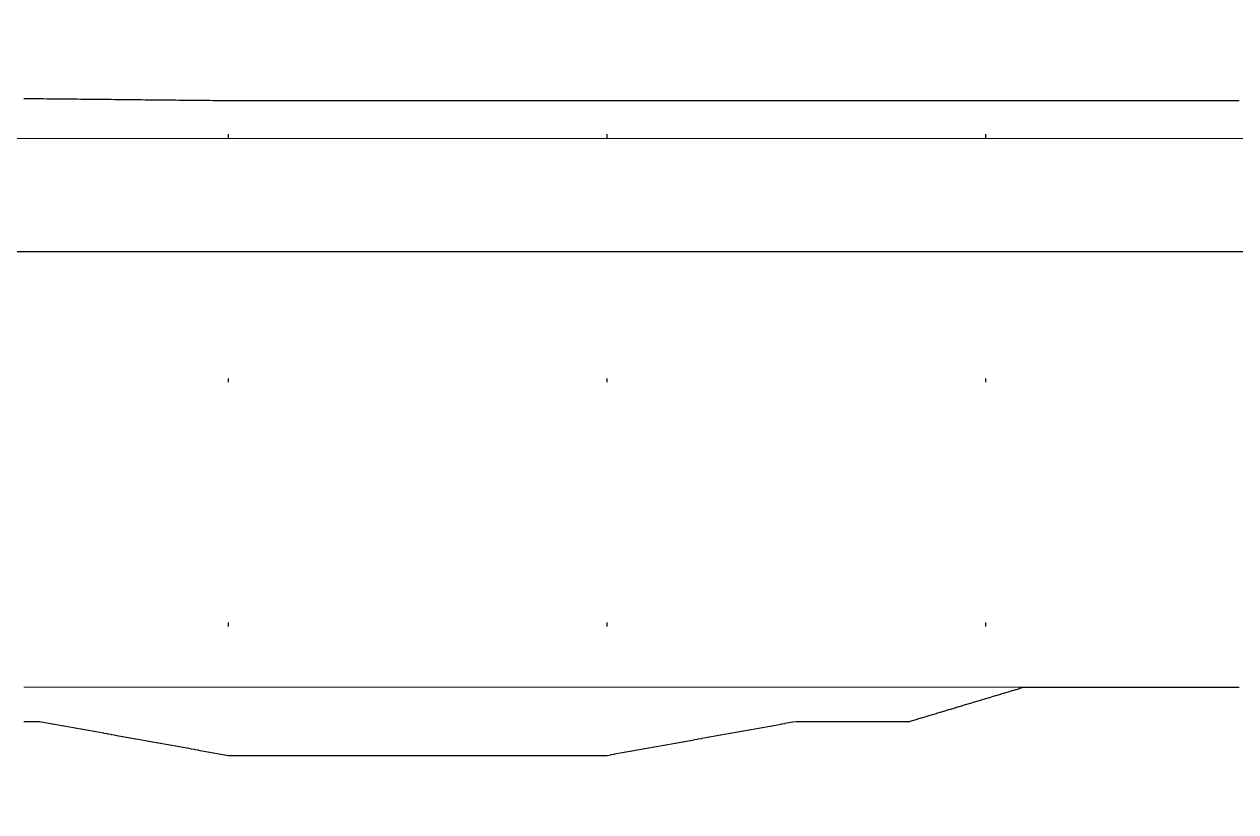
# Model space of a CAD drawing. Header units: millimetres. Extents: x -226 to 1784, y 10 to 1137.
# Drawn here: x 144.61 to 176.61, y 67.71 to 88.51 of the extents above; entities that cross this region are included whole.
import ezdxf

# ---------------------------------------------------------------- set-up
doc = ezdxf.new("R2010")
doc.units = ezdxf.units.MM
doc.linetypes.add('DOT', pattern=[6.35, 0, -6.35])
for name, color, linetype in [('График_Rгр.', 79, 'Continuous'), ('График_Глуб', 36, 'Continuous'), ('Макет', 7, 'Continuous')]:
    doc.layers.add(name, color=color, linetype=linetype)
doc.layers.add('График_Rгр_20Ом.', color=1, linetype='Continuous', lineweight=0)
doc.layers.add('График_Нормативной_Глубины', color=3, linetype='Continuous', lineweight=0)

msp = doc.modelspace()

# ---------------------------------------------------------------- linework, layer by layer
at = {"layer": 'График_Rгр.'}
msp.add_lwpolyline([(144.603, 86.554), (144.61, 86.554), (144.703, 86.553), (144.71, 86.553), (144.803, 86.552), (144.81, 86.552), (144.903, 86.551), (144.91, 86.551), (145, 86.55), (145.003, 86.55), (145.01, 86.55), (145.103, 86.549), (145.11, 86.549), (145.203, 86.548), (145.21, 86.548), (145.303, 86.547), (145.31, 86.547), (145.403, 86.546), (145.41, 86.546), (145.503, 86.545), (145.51, 86.545), (145.603, 86.544), (145.61, 86.544), (145.703, 86.543), (145.71, 86.543), (145.803, 86.542), (145.81, 86.542), (145.903, 86.541), (145.91, 86.541), (146, 86.54), (146.003, 86.54), (146.01, 86.54), (146.103, 86.539), (146.11, 86.539), (146.203, 86.538), (146.21, 86.538), (146.303, 86.537), (146.31, 86.537), (146.403, 86.536), (146.41, 86.536), (146.503, 86.535), (146.51, 86.535), (146.603, 86.534), (146.61, 86.534), (146.703, 86.533), (146.71, 86.533), (146.803, 86.532), (146.81, 86.532), (146.903, 86.531), (146.91, 86.531), (147, 86.53), (147.003, 86.53), (147.01, 86.53), (147.103, 86.529), (147.11, 86.529), (147.203, 86.528), (147.21, 86.528), (147.303, 86.527), (147.31, 86.527), (147.403, 86.526), (147.41, 86.526), (147.503, 86.525), (147.51, 86.525), (147.603, 86.524), (147.61, 86.524), (147.703, 86.523), (147.71, 86.523), (147.803, 86.522), (147.81, 86.522), (147.903, 86.521), (147.91, 86.521), (148, 86.52), (148.003, 86.52), (148.01, 86.52), (148.103, 86.519), (148.11, 86.519), (148.203, 86.518), (148.21, 86.518), (148.303, 86.517), (148.31, 86.517), (148.403, 86.516), (148.41, 86.516), (148.503, 86.515), (148.51, 86.515), (148.603, 86.514), (148.61, 86.514), (148.703, 86.513), (148.71, 86.513), (148.803, 86.512), (148.81, 86.512), (148.903, 86.511), (148.91, 86.511), (149, 86.51), (149.003, 86.51), (149.01, 86.51), (149.103, 86.509), (149.11, 86.509), (149.203, 86.508), (149.21, 86.508), (149.303, 86.507), (149.31, 86.507), (149.403, 86.506), (149.41, 86.506), (149.503, 86.505), (149.51, 86.505), (149.603, 86.504), (149.61, 86.504), (149.703, 86.503), (149.71, 86.503), (149.803, 86.502), (149.81, 86.502), (149.903, 86.501), (149.91, 86.501), (150, 86.5), (150.003, 86.5), (150.01, 86.5), (150.103, 86.5), (150.11, 86.5), (150.203, 86.5), (150.21, 86.5), (150.303, 86.5), (150.31, 86.5), (150.403, 86.5), (150.41, 86.5), (150.503, 86.5), (150.51, 86.5), (150.603, 86.5), (150.61, 86.5), (150.703, 86.5), (150.71, 86.5), (150.803, 86.5), (150.81, 86.5), (150.903, 86.5), (150.91, 86.5), (151, 86.5), (151.003, 86.5), (151.01, 86.5), (151.103, 86.5), (151.11, 86.5), (151.203, 86.5), (151.21, 86.5), (151.303, 86.5), (151.31, 86.5), (151.403, 86.5), (151.41, 86.5), (151.503, 86.5), (151.51, 86.5), (151.603, 86.5), (151.61, 86.5), (151.703, 86.5), (151.71, 86.5), (151.803, 86.5), (151.81, 86.5), (151.903, 86.5), (151.91, 86.5), (152, 86.5), (152.003, 86.5), (152.01, 86.5), (152.103, 86.5), (152.11, 86.5), (152.203, 86.5), (152.21, 86.5), (152.303, 86.5), (152.31, 86.5), (152.403, 86.5), (152.41, 86.5), (152.503, 86.5), (152.51, 86.5), (152.603, 86.5), (152.61, 86.5), (152.703, 86.5), (152.71, 86.5), (152.803, 86.5), (152.81, 86.5), (152.903, 86.5), (152.91, 86.5), (153, 86.5), (153.003, 86.5), (153.01, 86.5), (153.103, 86.5), (153.11, 86.5), (153.203, 86.5), (153.21, 86.5), (153.303, 86.5), (153.31, 86.5), (153.403, 86.5), (153.41, 86.5), (153.503, 86.5), (153.51, 86.5), (153.603, 86.5), (153.61, 86.5), (153.703, 86.5), (153.71, 86.5), (153.803, 86.5), (153.81, 86.5), (153.903, 86.5), (153.91, 86.5), (154, 86.5), (154.003, 86.5), (154.01, 86.5), (154.103, 86.5), (154.11, 86.5), (154.203, 86.5), (154.21, 86.5), (154.303, 86.5), (154.31, 86.5), (154.403, 86.5), (154.41, 86.5), (154.503, 86.5), (154.51, 86.5), (154.603, 86.5), (154.61, 86.5), (154.703, 86.5), (154.71, 86.5), (154.803, 86.5), (154.81, 86.5), (154.903, 86.5), (154.91, 86.5), (155, 86.5), (155.003, 86.5), (155.01, 86.5), (155.103, 86.5), (155.11, 86.5), (155.203, 86.5), (155.21, 86.5), (155.303, 86.5), (155.31, 86.5), (155.403, 86.5), (155.41, 86.5), (155.503, 86.5), (155.51, 86.5), (155.603, 86.5), (155.61, 86.5), (155.703, 86.5), (155.71, 86.5), (155.803, 86.5), (155.81, 86.5), (155.903, 86.5), (155.91, 86.5), (156, 86.5), (156.003, 86.5), (156.01, 86.5), (156.103, 86.5), (156.11, 86.5), (156.203, 86.5), (156.21, 86.5), (156.303, 86.5), (156.31, 86.5), (156.403, 86.5), (156.41, 86.5), (156.503, 86.5), (156.51, 86.5), (156.603, 86.5), (156.61, 86.5), (156.703, 86.5), (156.71, 86.5), (156.803, 86.5), (156.81, 86.5), (156.903, 86.5), (156.91, 86.5), (157, 86.5), (157.003, 86.5), (157.01, 86.5), (157.103, 86.5), (157.11, 86.5), (157.203, 86.5), (157.21, 86.5), (157.303, 86.5), (157.31, 86.5), (157.403, 86.5), (157.41, 86.5), (157.503, 86.5), (157.51, 86.5), (157.603, 86.5), (157.61, 86.5), (157.703, 86.5), (157.71, 86.5), (157.803, 86.5), (157.81, 86.5), (157.903, 86.5), (157.91, 86.5), (158, 86.5), (158.003, 86.5), (158.01, 86.5), (158.103, 86.5), (158.11, 86.5), (158.203, 86.5), (158.21, 86.5), (158.303, 86.5), (158.31, 86.5), (158.403, 86.5), (158.41, 86.5), (158.503, 86.5), (158.51, 86.5), (158.603, 86.5), (158.61, 86.5), (158.703, 86.5), (158.71, 86.5), (158.803, 86.5), (158.81, 86.5), (158.903, 86.5), (158.91, 86.5), (159, 86.5), (159.003, 86.5), (159.01, 86.5), (159.103, 86.5), (159.11, 86.5), (159.203, 86.5), (159.21, 86.5), (159.303, 86.5), (159.31, 86.5), (159.403, 86.5), (159.41, 86.5), (159.503, 86.5), (159.51, 86.5), (159.603, 86.5), (159.61, 86.5), (159.703, 86.5), (159.71, 86.5), (159.803, 86.5), (159.81, 86.5), (159.903, 86.5), (159.91, 86.5), (160, 86.5), (160.003, 86.5), (160.01, 86.5), (160.103, 86.5), (160.11, 86.5), (160.203, 86.5), (160.21, 86.5), (160.303, 86.5), (160.31, 86.5), (160.403, 86.5), (160.41, 86.5), (160.503, 86.5), (160.51, 86.5), (160.603, 86.5), (160.61, 86.5), (160.703, 86.5), (160.71, 86.5), (160.803, 86.5), (160.81, 86.5), (160.903, 86.5), (160.91, 86.5), (161, 86.5), (161.003, 86.5), (161.01, 86.5), (161.103, 86.5), (161.11, 86.5), (161.203, 86.5), (161.21, 86.5), (161.303, 86.5), (161.31, 86.5), (161.403, 86.5), (161.41, 86.5), (161.503, 86.5), (161.51, 86.5), (161.603, 86.5), (161.61, 86.5), (161.703, 86.5), (161.71, 86.5), (161.803, 86.5), (161.81, 86.5), (161.903, 86.5), (161.91, 86.5), (162, 86.5), (162.003, 86.5), (162.01, 86.5), (162.103, 86.5), (162.11, 86.5), (162.203, 86.5), (162.21, 86.5), (162.303, 86.5), (162.31, 86.5), (162.403, 86.5), (162.41, 86.5), (162.503, 86.5), (162.51, 86.5), (162.603, 86.5), (162.61, 86.5), (162.703, 86.5), (162.71, 86.5), (162.803, 86.5), (162.81, 86.5), (162.903, 86.5), (162.91, 86.5), (163, 86.5), (163.003, 86.5), (163.01, 86.5), (163.103, 86.5), (163.11, 86.5), (163.203, 86.5), (163.21, 86.5), (163.303, 86.5), (163.31, 86.5), (163.403, 86.5), (163.41, 86.5), (163.503, 86.5), (163.51, 86.5), (163.603, 86.5), (163.61, 86.5), (163.703, 86.5), (163.71, 86.5), (163.803, 86.5), (163.81, 86.5), (163.903, 86.5), (163.91, 86.5), (164, 86.5), (164.003, 86.5), (164.01, 86.5), (164.103, 86.5), (164.11, 86.5), (164.203, 86.5), (164.21, 86.5), (164.303, 86.5), (164.31, 86.5), (164.403, 86.5), (164.41, 86.5), (164.503, 86.5), (164.51, 86.5), (164.603, 86.5), (164.61, 86.5), (164.703, 86.5), (164.71, 86.5), (164.803, 86.5), (164.81, 86.5), (164.903, 86.5), (164.91, 86.5), (165, 86.5), (165.003, 86.5), (165.01, 86.5), (165.103, 86.5), (165.11, 86.5), (165.203, 86.5), (165.21, 86.5), (165.303, 86.5), (165.31, 86.5), (165.403, 86.5), (165.41, 86.5), (165.503, 86.5), (165.51, 86.5), (165.603, 86.5), (165.61, 86.5), (165.703, 86.5), (165.71, 86.5), (165.803, 86.5), (165.81, 86.5), (165.903, 86.5), (165.91, 86.5), (166, 86.5), (166.003, 86.5), (166.01, 86.5), (166.103, 86.5), (166.11, 86.5), (166.203, 86.5), (166.21, 86.5), (166.303, 86.5), (166.31, 86.5), (166.403, 86.5), (166.41, 86.5), (166.503, 86.5), (166.51, 86.5), (166.603, 86.5), (166.61, 86.5), (166.703, 86.5), (166.71, 86.5), (166.803, 86.5), (166.81, 86.5), (166.903, 86.5), (166.91, 86.5), (167, 86.5), (167.003, 86.5), (167.01, 86.5), (167.103, 86.5), (167.11, 86.5), (167.203, 86.5), (167.21, 86.5), (167.303, 86.5), (167.31, 86.5), (167.403, 86.5), (167.41, 86.5), (167.503, 86.5), (167.51, 86.5), (167.603, 86.5), (167.61, 86.5), (167.703, 86.5), (167.71, 86.5), (167.803, 86.5), (167.81, 86.5), (167.903, 86.5), (167.91, 86.5), (168, 86.5), (168.003, 86.5), (168.01, 86.5), (168.103, 86.5), (168.11, 86.5), (168.203, 86.5), (168.21, 86.5), (168.303, 86.5), (168.31, 86.5), (168.403, 86.5), (168.41, 86.5), (168.503, 86.5), (168.51, 86.5), (168.603, 86.5), (168.61, 86.5), (168.703, 86.5), (168.71, 86.5), (168.803, 86.5), (168.81, 86.5), (168.903, 86.5), (168.91, 86.5), (169, 86.5), (169.003, 86.5), (169.01, 86.5), (169.103, 86.5), (169.11, 86.5), (169.203, 86.5), (169.21, 86.5), (169.303, 86.5), (169.31, 86.5), (169.403, 86.5), (169.41, 86.5), (169.503, 86.5), (169.51, 86.5), (169.603, 86.5), (169.61, 86.5), (169.703, 86.5), (169.71, 86.5), (169.803, 86.5), (169.81, 86.5), (169.903, 86.5), (169.91, 86.5), (170, 86.5), (170.003, 86.5), (170.01, 86.5), (170.103, 86.5), (170.11, 86.5), (170.203, 86.5), (170.21, 86.5), (170.303, 86.5), (170.31, 86.5), (170.403, 86.5), (170.41, 86.5), (170.503, 86.5), (170.51, 86.5), (170.603, 86.5), (170.61, 86.5), (170.703, 86.5), (170.71, 86.5), (170.803, 86.5), (170.81, 86.5), (170.903, 86.5), (170.91, 86.5), (171, 86.5), (171.003, 86.5), (171.01, 86.5), (171.1, 86.5), (171.103, 86.5), (171.11, 86.5), (171.203, 86.5), (171.21, 86.5), (171.303, 86.5), (171.31, 86.5), (171.403, 86.5), (171.41, 86.5), (171.503, 86.5), (171.51, 86.5), (171.603, 86.5), (171.61, 86.5), (171.703, 86.5), (171.71, 86.5), (171.803, 86.5), (171.81, 86.5), (171.903, 86.5), (171.91, 86.5), (172, 86.5), (172.003, 86.5), (172.01, 86.5), (172.103, 86.5), (172.11, 86.5), (172.203, 86.5), (172.21, 86.5), (172.303, 86.5), (172.31, 86.5), (172.403, 86.5), (172.41, 86.5), (172.503, 86.5), (172.51, 86.5), (172.603, 86.5), (172.61, 86.5), (172.703, 86.5), (172.71, 86.5), (172.803, 86.5), (172.81, 86.5), (172.903, 86.5), (172.91, 86.5), (173, 86.5), (173.003, 86.5), (173.01, 86.5), (173.103, 86.5), (173.11, 86.5), (173.203, 86.5), (173.21, 86.5), (173.303, 86.5), (173.31, 86.5), (173.403, 86.5), (173.41, 86.5), (173.503, 86.5), (173.51, 86.5), (173.603, 86.5), (173.61, 86.5), (173.703, 86.5), (173.71, 86.5), (173.803, 86.5), (173.81, 86.5), (173.903, 86.5), (173.91, 86.5), (174, 86.5), (174.003, 86.5), (174.01, 86.5), (174.103, 86.5), (174.11, 86.5), (174.203, 86.5), (174.21, 86.5), (174.303, 86.5), (174.31, 86.5), (174.403, 86.5), (174.41, 86.5), (174.503, 86.5), (174.51, 86.5), (174.603, 86.5), (174.61, 86.5), (174.703, 86.5), (174.71, 86.5), (174.803, 86.5), (174.81, 86.5), (174.903, 86.5), (174.91, 86.5), (175, 86.5), (175.003, 86.5), (175.01, 86.5), (175.103, 86.5), (175.11, 86.5), (175.203, 86.5), (175.21, 86.5), (175.303, 86.5), (175.31, 86.5), (175.403, 86.5), (175.41, 86.5), (175.503, 86.5), (175.51, 86.5), (175.603, 86.5), (175.61, 86.5), (175.703, 86.5), (175.71, 86.5), (175.803, 86.5), (175.81, 86.5), (175.903, 86.5), (175.91, 86.5), (176, 86.5), (176.003, 86.5), (176.01, 86.5), (176.103, 86.5), (176.11, 86.5), (176.203, 86.5), (176.21, 86.5), (176.303, 86.5), (176.31, 86.5), (176.403, 86.5), (176.41, 86.5), (176.503, 86.5), (176.51, 86.5), (176.603, 86.5), (176.61, 86.5), (176.703, 86.5)], dxfattribs=at)
at = {"layer": 'График_Rгр_20Ом.'}
msp.add_lwpolyline([(90, 85.5), (390, 85.5)], dxfattribs=at)
at = {"layer": 'График_Глуб'}
msp.add_lwpolyline([(144.603, 70.1), (144.61, 70.1), (144.703, 70.1), (144.71, 70.1), (144.803, 70.1), (144.81, 70.1), (144.903, 70.1), (144.91, 70.1), (145, 70.1), (145.003, 70.099), (145.01, 70.098), (145.103, 70.081), (145.11, 70.08), (145.203, 70.063), (145.21, 70.062), (145.303, 70.045), (145.31, 70.044), (145.403, 70.027), (145.41, 70.026), (145.503, 70.009), (145.51, 70.008), (145.603, 69.991), (145.61, 69.99), (145.703, 69.973), (145.71, 69.972), (145.803, 69.955), (145.81, 69.954), (145.903, 69.937), (145.91, 69.936), (146, 69.92), (146.003, 69.919), (146.01, 69.918), (146.103, 69.901), (146.11, 69.9), (146.203, 69.883), (146.21, 69.882), (146.303, 69.865), (146.31, 69.864), (146.403, 69.847), (146.41, 69.846), (146.503, 69.829), (146.51, 69.828), (146.603, 69.811), (146.61, 69.81), (146.703, 69.793), (146.71, 69.792), (146.803, 69.775), (146.81, 69.774), (146.903, 69.757), (146.91, 69.756), (147, 69.74), (147.003, 69.739), (147.01, 69.738), (147.103, 69.721), (147.11, 69.72), (147.203, 69.703), (147.21, 69.702), (147.303, 69.685), (147.31, 69.684), (147.403, 69.667), (147.41, 69.666), (147.503, 69.649), (147.51, 69.648), (147.603, 69.631), (147.61, 69.63), (147.703, 69.613), (147.71, 69.612), (147.803, 69.595), (147.81, 69.594), (147.903, 69.577), (147.91, 69.576), (148, 69.56), (148.003, 69.559), (148.01, 69.558), (148.103, 69.541), (148.11, 69.54), (148.203, 69.523), (148.21, 69.522), (148.303, 69.505), (148.31, 69.504), (148.403, 69.487), (148.41, 69.486), (148.503, 69.469), (148.51, 69.468), (148.603, 69.451), (148.61, 69.45), (148.703, 69.433), (148.71, 69.432), (148.803, 69.415), (148.81, 69.414), (148.903, 69.397), (148.91, 69.396), (149, 69.38), (149.003, 69.379), (149.01, 69.378), (149.103, 69.361), (149.11, 69.36), (149.203, 69.343), (149.21, 69.342), (149.303, 69.325), (149.31, 69.324), (149.403, 69.307), (149.41, 69.306), (149.503, 69.289), (149.51, 69.288), (149.603, 69.271), (149.61, 69.27), (149.703, 69.253), (149.71, 69.252), (149.803, 69.235), (149.81, 69.234), (149.903, 69.217), (149.91, 69.216), (150, 69.2), (150.003, 69.2), (150.01, 69.2), (150.103, 69.2), (150.11, 69.2), (150.203, 69.2), (150.21, 69.2), (150.303, 69.2), (150.31, 69.2), (150.403, 69.2), (150.41, 69.2), (150.503, 69.2), (150.51, 69.2), (150.603, 69.2), (150.61, 69.2), (150.703, 69.2), (150.71, 69.2), (150.803, 69.2), (150.81, 69.2), (150.903, 69.2), (150.91, 69.2), (151, 69.2), (151.003, 69.2), (151.01, 69.2), (151.103, 69.2), (151.11, 69.2), (151.203, 69.2), (151.21, 69.2), (151.303, 69.2), (151.31, 69.2), (151.403, 69.2), (151.41, 69.2), (151.503, 69.2), (151.51, 69.2), (151.603, 69.2), (151.61, 69.2), (151.703, 69.2), (151.71, 69.2), (151.803, 69.2), (151.81, 69.2), (151.903, 69.2), (151.91, 69.2), (152, 69.2), (152.003, 69.2), (152.01, 69.2), (152.103, 69.2), (152.11, 69.2), (152.203, 69.2), (152.21, 69.2), (152.303, 69.2), (152.31, 69.2), (152.403, 69.2), (152.41, 69.2), (152.503, 69.2), (152.51, 69.2), (152.603, 69.2), (152.61, 69.2), (152.703, 69.2), (152.71, 69.2), (152.803, 69.2), (152.81, 69.2), (152.903, 69.2), (152.91, 69.2), (153, 69.2), (153.003, 69.2), (153.01, 69.2), (153.103, 69.2), (153.11, 69.2), (153.203, 69.2), (153.21, 69.2), (153.303, 69.2), (153.31, 69.2), (153.403, 69.2), (153.41, 69.2), (153.503, 69.2), (153.51, 69.2), (153.603, 69.2), (153.61, 69.2), (153.703, 69.2), (153.71, 69.2), (153.803, 69.2), (153.81, 69.2), (153.903, 69.2), (153.91, 69.2), (154, 69.2), (154.003, 69.2), (154.01, 69.2), (154.103, 69.2), (154.11, 69.2), (154.203, 69.2), (154.21, 69.2), (154.303, 69.2), (154.31, 69.2), (154.403, 69.2), (154.41, 69.2), (154.503, 69.2), (154.51, 69.2), (154.603, 69.2), (154.61, 69.2), (154.703, 69.2), (154.71, 69.2), (154.803, 69.2), (154.81, 69.2), (154.903, 69.2), (154.91, 69.2), (155, 69.2), (155.003, 69.2), (155.01, 69.2), (155.103, 69.2), (155.11, 69.2), (155.203, 69.2), (155.21, 69.2), (155.303, 69.2), (155.31, 69.2), (155.403, 69.2), (155.41, 69.2), (155.503, 69.2), (155.51, 69.2), (155.603, 69.2), (155.61, 69.2), (155.703, 69.2), (155.71, 69.2), (155.803, 69.2), (155.81, 69.2), (155.903, 69.2), (155.91, 69.2), (156, 69.2), (156.003, 69.2), (156.01, 69.2), (156.103, 69.2), (156.11, 69.2), (156.203, 69.2), (156.21, 69.2), (156.303, 69.2), (156.31, 69.2), (156.403, 69.2), (156.41, 69.2), (156.503, 69.2), (156.51, 69.2), (156.603, 69.2), (156.61, 69.2), (156.703, 69.2), (156.71, 69.2), (156.803, 69.2), (156.81, 69.2), (156.903, 69.2), (156.91, 69.2), (157, 69.2), (157.003, 69.2), (157.01, 69.2), (157.103, 69.2), (157.11, 69.2), (157.203, 69.2), (157.21, 69.2), (157.303, 69.2), (157.31, 69.2), (157.403, 69.2), (157.41, 69.2), (157.503, 69.2), (157.51, 69.2), (157.603, 69.2), (157.61, 69.2), (157.703, 69.2), (157.71, 69.2), (157.803, 69.2), (157.81, 69.2), (157.903, 69.2), (157.91, 69.2), (158, 69.2), (158.003, 69.2), (158.01, 69.2), (158.103, 69.2), (158.11, 69.2), (158.203, 69.2), (158.21, 69.2), (158.303, 69.2), (158.31, 69.2), (158.403, 69.2), (158.41, 69.2), (158.503, 69.2), (158.51, 69.2), (158.603, 69.2), (158.61, 69.2), (158.703, 69.2), (158.71, 69.2), (158.803, 69.2), (158.81, 69.2), (158.903, 69.2), (158.91, 69.2), (159, 69.2), (159.003, 69.2), (159.01, 69.2), (159.103, 69.2), (159.11, 69.2), (159.203, 69.2), (159.21, 69.2), (159.303, 69.2), (159.31, 69.2), (159.403, 69.2), (159.41, 69.2), (159.503, 69.2), (159.51, 69.2), (159.603, 69.2), (159.61, 69.2), (159.703, 69.2), (159.71, 69.2), (159.803, 69.2), (159.81, 69.2), (159.903, 69.2), (159.91, 69.2), (160, 69.2), (160.003, 69.201), (160.01, 69.202), (160.103, 69.219), (160.11, 69.22), (160.203, 69.237), (160.21, 69.238), (160.303, 69.255), (160.31, 69.256), (160.403, 69.273), (160.41, 69.274), (160.503, 69.291), (160.51, 69.292), (160.603, 69.309), (160.61, 69.31), (160.703, 69.327), (160.71, 69.328), (160.803, 69.345), (160.81, 69.346), (160.903, 69.363), (160.91, 69.364), (161, 69.38), (161.003, 69.381), (161.01, 69.382), (161.103, 69.399), (161.11, 69.4), (161.203, 69.417), (161.21, 69.418), (161.303, 69.435), (161.31, 69.436), (161.403, 69.453), (161.41, 69.454), (161.503, 69.471), (161.51, 69.472), (161.603, 69.489), (161.61, 69.49), (161.703, 69.507), (161.71, 69.508), (161.803, 69.525), (161.81, 69.526), (161.903, 69.543), (161.91, 69.544), (162, 69.56), (162.003, 69.561), (162.01, 69.562), (162.103, 69.579), (162.11, 69.58), (162.203, 69.597), (162.21, 69.598), (162.303, 69.615), (162.31, 69.616), (162.403, 69.633), (162.41, 69.634), (162.503, 69.651), (162.51, 69.652), (162.603, 69.669), (162.61, 69.67), (162.703, 69.687), (162.71, 69.688), (162.803, 69.705), (162.81, 69.706), (162.903, 69.723), (162.91, 69.724), (163, 69.74), (163.003, 69.741), (163.01, 69.742), (163.103, 69.759), (163.11, 69.76), (163.203, 69.777), (163.21, 69.778), (163.303, 69.795), (163.31, 69.796), (163.403, 69.813), (163.41, 69.814), (163.503, 69.831), (163.51, 69.832), (163.603, 69.849), (163.61, 69.85), (163.703, 69.867), (163.71, 69.868), (163.803, 69.885), (163.81, 69.886), (163.903, 69.903), (163.91, 69.904), (164, 69.92), (164.003, 69.921), (164.01, 69.922), (164.103, 69.939), (164.11, 69.94), (164.203, 69.957), (164.21, 69.958), (164.303, 69.975), (164.31, 69.976), (164.403, 69.993), (164.41, 69.994), (164.503, 70.011), (164.51, 70.012), (164.603, 70.029), (164.61, 70.03), (164.703, 70.047), (164.71, 70.048), (164.803, 70.065), (164.81, 70.066), (164.903, 70.083), (164.91, 70.084), (165, 70.1), (165.003, 70.1), (165.01, 70.1), (165.103, 70.1), (165.11, 70.1), (165.203, 70.1), (165.21, 70.1), (165.303, 70.1), (165.31, 70.1), (165.403, 70.1), (165.41, 70.1), (165.503, 70.1), (165.51, 70.1), (165.603, 70.1), (165.61, 70.1), (165.703, 70.1), (165.71, 70.1), (165.803, 70.1), (165.81, 70.1), (165.903, 70.1), (165.91, 70.1), (166, 70.1), (166.003, 70.1), (166.01, 70.1), (166.103, 70.1), (166.11, 70.1), (166.203, 70.1), (166.21, 70.1), (166.303, 70.1), (166.31, 70.1), (166.403, 70.1), (166.41, 70.1), (166.503, 70.1), (166.51, 70.1), (166.603, 70.1), (166.61, 70.1), (166.703, 70.1), (166.71, 70.1), (166.803, 70.1), (166.81, 70.1), (166.903, 70.1), (166.91, 70.1), (167, 70.1), (167.003, 70.1), (167.01, 70.1), (167.103, 70.1), (167.11, 70.1), (167.203, 70.1), (167.21, 70.1), (167.303, 70.1), (167.31, 70.1), (167.403, 70.1), (167.41, 70.1), (167.503, 70.1), (167.51, 70.1), (167.603, 70.1), (167.61, 70.1), (167.703, 70.1), (167.71, 70.1), (167.803, 70.1), (167.81, 70.1), (167.903, 70.1), (167.91, 70.1), (168, 70.1), (168.003, 70.101), (168.01, 70.103), (168.103, 70.131), (168.11, 70.133), (168.203, 70.161), (168.21, 70.163), (168.303, 70.191), (168.31, 70.193), (168.403, 70.221), (168.41, 70.223), (168.503, 70.251), (168.51, 70.253), (168.603, 70.281), (168.61, 70.283), (168.703, 70.311), (168.71, 70.313), (168.803, 70.341), (168.81, 70.343), (168.903, 70.371), (168.91, 70.373), (169, 70.4), (169.003, 70.401), (169.01, 70.403), (169.103, 70.431), (169.11, 70.433), (169.203, 70.461), (169.21, 70.463), (169.303, 70.491), (169.31, 70.493), (169.403, 70.521), (169.41, 70.523), (169.503, 70.551), (169.51, 70.553), (169.603, 70.581), (169.61, 70.583), (169.703, 70.611), (169.71, 70.613), (169.803, 70.641), (169.81, 70.643), (169.903, 70.671), (169.91, 70.673), (170, 70.7), (170.003, 70.701), (170.01, 70.703), (170.103, 70.731), (170.11, 70.733), (170.203, 70.761), (170.21, 70.763), (170.303, 70.791), (170.31, 70.793), (170.403, 70.821), (170.41, 70.823), (170.503, 70.851), (170.51, 70.853), (170.603, 70.881), (170.61, 70.883), (170.703, 70.911), (170.71, 70.913), (170.803, 70.941), (170.81, 70.943), (170.903, 70.971), (170.91, 70.973), (171, 71), (171.003, 71), (171.01, 71), (171.1, 71), (171.103, 71), (171.11, 71), (171.203, 71), (171.21, 71), (171.303, 71), (171.31, 71), (171.403, 71), (171.41, 71), (171.503, 71), (171.51, 71), (171.603, 71), (171.61, 71), (171.703, 71), (171.71, 71), (171.803, 71), (171.81, 71), (171.903, 71), (171.91, 71), (172, 71), (172.003, 71), (172.01, 71), (172.103, 71), (172.11, 71), (172.203, 71), (172.21, 71), (172.303, 71), (172.31, 71), (172.403, 71), (172.41, 71), (172.503, 71), (172.51, 71), (172.603, 71), (172.61, 71), (172.703, 71), (172.71, 71), (172.803, 71), (172.81, 71), (172.903, 71), (172.91, 71), (173, 71), (173.003, 71), (173.01, 71), (173.103, 71), (173.11, 71), (173.203, 71), (173.21, 71), (173.303, 71), (173.31, 71), (173.403, 71), (173.41, 71), (173.503, 71), (173.51, 71), (173.603, 71), (173.61, 71), (173.703, 71), (173.71, 71), (173.803, 71), (173.81, 71), (173.903, 71), (173.91, 71), (174, 71), (174.003, 71), (174.01, 71), (174.103, 71), (174.11, 71), (174.203, 71), (174.21, 71), (174.303, 71), (174.31, 71), (174.403, 71), (174.41, 71), (174.503, 71), (174.51, 71), (174.603, 71), (174.61, 71), (174.703, 71), (174.71, 71), (174.803, 71), (174.81, 71), (174.903, 71), (174.91, 71), (175, 71), (175.003, 71), (175.01, 71), (175.103, 71), (175.11, 71), (175.203, 71), (175.21, 71), (175.303, 71), (175.31, 71), (175.403, 71), (175.41, 71), (175.503, 71), (175.51, 71), (175.603, 71), (175.61, 71), (175.703, 71), (175.71, 71), (175.803, 71), (175.81, 71), (175.903, 71), (175.91, 71), (176, 71), (176.003, 71), (176.01, 71), (176.103, 71), (176.11, 71), (176.203, 71), (176.21, 71), (176.303, 71), (176.31, 71), (176.403, 71), (176.41, 71), (176.503, 71), (176.51, 71), (176.603, 71), (176.61, 71), (176.703, 71)], dxfattribs=at)
at = {"layer": 'График_Нормативной_Глубины'}
msp.add_lwpolyline([(144.603, 71), (144.61, 71), (144.703, 71), (144.71, 71), (144.803, 71), (144.81, 71), (144.903, 71), (144.91, 71), (145, 71), (145.003, 71), (145.01, 71), (145.103, 71), (145.11, 71), (145.203, 71), (145.21, 71), (145.303, 71), (145.31, 71), (145.403, 71), (145.41, 71), (145.503, 71), (145.51, 71), (145.603, 71), (145.61, 71), (145.703, 71), (145.71, 71), (145.803, 71), (145.81, 71), (145.903, 71), (145.91, 71), (146, 71), (146.003, 71), (146.01, 71), (146.103, 71), (146.11, 71), (146.203, 71), (146.21, 71), (146.303, 71), (146.31, 71), (146.403, 71), (146.41, 71), (146.503, 71), (146.51, 71), (146.603, 71), (146.61, 71), (146.703, 71), (146.71, 71), (146.803, 71), (146.81, 71), (146.903, 71), (146.91, 71), (147, 71), (147.003, 71), (147.01, 71), (147.103, 71), (147.11, 71), (147.203, 71), (147.21, 71), (147.303, 71), (147.31, 71), (147.403, 71), (147.41, 71), (147.503, 71), (147.51, 71), (147.603, 71), (147.61, 71), (147.703, 71), (147.71, 71), (147.803, 71), (147.81, 71), (147.903, 71), (147.91, 71), (148, 71), (148.003, 71), (148.01, 71), (148.103, 71), (148.11, 71), (148.203, 71), (148.21, 71), (148.303, 71), (148.31, 71), (148.403, 71), (148.41, 71), (148.503, 71), (148.51, 71), (148.603, 71), (148.61, 71), (148.703, 71), (148.71, 71), (148.803, 71), (148.81, 71), (148.903, 71), (148.91, 71), (149, 71), (149.003, 71), (149.01, 71), (149.103, 71), (149.11, 71), (149.203, 71), (149.21, 71), (149.303, 71), (149.31, 71), (149.403, 71), (149.41, 71), (149.503, 71), (149.51, 71), (149.603, 71), (149.61, 71), (149.703, 71), (149.71, 71), (149.803, 71), (149.81, 71), (149.903, 71), (149.91, 71), (150, 71), (150.003, 71), (150.01, 71), (150.103, 71), (150.11, 71), (150.203, 71), (150.21, 71), (150.303, 71), (150.31, 71), (150.403, 71), (150.41, 71), (150.503, 71), (150.51, 71), (150.603, 71), (150.61, 71), (150.703, 71), (150.71, 71), (150.803, 71), (150.81, 71), (150.903, 71), (150.91, 71), (151, 71), (151.003, 71), (151.01, 71), (151.103, 71), (151.11, 71), (151.203, 71), (151.21, 71), (151.303, 71), (151.31, 71), (151.403, 71), (151.41, 71), (151.503, 71), (151.51, 71), (151.603, 71), (151.61, 71), (151.703, 71), (151.71, 71), (151.803, 71), (151.81, 71), (151.903, 71), (151.91, 71), (152, 71), (152.003, 71), (152.01, 71), (152.103, 71), (152.11, 71), (152.203, 71), (152.21, 71), (152.303, 71), (152.31, 71), (152.403, 71), (152.41, 71), (152.503, 71), (152.51, 71), (152.603, 71), (152.61, 71), (152.703, 71), (152.71, 71), (152.803, 71), (152.81, 71), (152.903, 71), (152.91, 71), (153, 71), (153.003, 71), (153.01, 71), (153.103, 71), (153.11, 71), (153.203, 71), (153.21, 71), (153.303, 71), (153.31, 71), (153.403, 71), (153.41, 71), (153.503, 71), (153.51, 71), (153.603, 71), (153.61, 71), (153.703, 71), (153.71, 71), (153.803, 71), (153.81, 71), (153.903, 71), (153.91, 71), (154, 71), (154.003, 71), (154.01, 71), (154.103, 71), (154.11, 71), (154.203, 71), (154.21, 71), (154.303, 71), (154.31, 71), (154.403, 71), (154.41, 71), (154.503, 71), (154.51, 71), (154.603, 71), (154.61, 71), (154.703, 71), (154.71, 71), (154.803, 71), (154.81, 71), (154.903, 71), (154.91, 71), (155, 71), (155.003, 71), (155.01, 71), (155.103, 71), (155.11, 71), (155.203, 71), (155.21, 71), (155.303, 71), (155.31, 71), (155.403, 71), (155.41, 71), (155.503, 71), (155.51, 71), (155.603, 71), (155.61, 71), (155.703, 71), (155.71, 71), (155.803, 71), (155.81, 71), (155.903, 71), (155.91, 71), (156, 71), (156.003, 71), (156.01, 71), (156.103, 71), (156.11, 71), (156.203, 71), (156.21, 71), (156.303, 71), (156.31, 71), (156.403, 71), (156.41, 71), (156.503, 71), (156.51, 71), (156.603, 71), (156.61, 71), (156.703, 71), (156.71, 71), (156.803, 71), (156.81, 71), (156.903, 71), (156.91, 71), (157, 71), (157.003, 71), (157.01, 71), (157.103, 71), (157.11, 71), (157.203, 71), (157.21, 71), (157.303, 71), (157.31, 71), (157.403, 71), (157.41, 71), (157.503, 71), (157.51, 71), (157.603, 71), (157.61, 71), (157.703, 71), (157.71, 71), (157.803, 71), (157.81, 71), (157.903, 71), (157.91, 71), (158, 71), (158.003, 71), (158.01, 71), (158.103, 71), (158.11, 71), (158.203, 71), (158.21, 71), (158.303, 71), (158.31, 71), (158.403, 71), (158.41, 71), (158.503, 71), (158.51, 71), (158.603, 71), (158.61, 71), (158.703, 71), (158.71, 71), (158.803, 71), (158.81, 71), (158.903, 71), (158.91, 71), (159, 71), (159.003, 71), (159.01, 71), (159.103, 71), (159.11, 71), (159.203, 71), (159.21, 71), (159.303, 71), (159.31, 71), (159.403, 71), (159.41, 71), (159.503, 71), (159.51, 71), (159.603, 71), (159.61, 71), (159.703, 71), (159.71, 71), (159.803, 71), (159.81, 71), (159.903, 71), (159.91, 71), (160, 71), (160.003, 71), (160.01, 71), (160.103, 71), (160.11, 71), (160.203, 71), (160.21, 71), (160.303, 71), (160.31, 71), (160.403, 71), (160.41, 71), (160.503, 71), (160.51, 71), (160.603, 71), (160.61, 71), (160.703, 71), (160.71, 71), (160.803, 71), (160.81, 71), (160.903, 71), (160.91, 71), (161, 71), (161.003, 71), (161.01, 71), (161.103, 71), (161.11, 71), (161.203, 71), (161.21, 71), (161.303, 71), (161.31, 71), (161.403, 71), (161.41, 71), (161.503, 71), (161.51, 71), (161.603, 71), (161.61, 71), (161.703, 71), (161.71, 71), (161.803, 71), (161.81, 71), (161.903, 71), (161.91, 71), (162, 71), (162.003, 71), (162.01, 71), (162.103, 71), (162.11, 71), (162.203, 71), (162.21, 71), (162.303, 71), (162.31, 71), (162.403, 71), (162.41, 71), (162.503, 71), (162.51, 71), (162.603, 71), (162.61, 71), (162.703, 71), (162.71, 71), (162.803, 71), (162.81, 71), (162.903, 71), (162.91, 71), (163, 71), (163.003, 71), (163.01, 71), (163.103, 71), (163.11, 71), (163.203, 71), (163.21, 71), (163.303, 71), (163.31, 71), (163.403, 71), (163.41, 71), (163.503, 71), (163.51, 71), (163.603, 71), (163.61, 71), (163.703, 71), (163.71, 71), (163.803, 71), (163.81, 71), (163.903, 71), (163.91, 71), (164, 71), (164.003, 71), (164.01, 71), (164.103, 71), (164.11, 71), (164.203, 71), (164.21, 71), (164.303, 71), (164.31, 71), (164.403, 71), (164.41, 71), (164.503, 71), (164.51, 71), (164.603, 71), (164.61, 71), (164.703, 71), (164.71, 71), (164.803, 71), (164.81, 71), (164.903, 71), (164.91, 71), (165, 71), (165.003, 71), (165.01, 71), (165.103, 71), (165.11, 71), (165.203, 71), (165.21, 71), (165.303, 71), (165.31, 71), (165.403, 71), (165.41, 71), (165.503, 71), (165.51, 71), (165.603, 71), (165.61, 71), (165.703, 71), (165.71, 71), (165.803, 71), (165.81, 71), (165.903, 71), (165.91, 71), (166, 71), (166.003, 71), (166.01, 71), (166.103, 71), (166.11, 71), (166.203, 71), (166.21, 71), (166.303, 71), (166.31, 71), (166.403, 71), (166.41, 71), (166.503, 71), (166.51, 71), (166.603, 71), (166.61, 71), (166.703, 71), (166.71, 71), (166.803, 71), (166.81, 71), (166.903, 71), (166.91, 71), (167, 71), (167.003, 71), (167.01, 71), (167.103, 71), (167.11, 71), (167.203, 71), (167.21, 71), (167.303, 71), (167.31, 71), (167.403, 71), (167.41, 71), (167.503, 71), (167.51, 71), (167.603, 71), (167.61, 71), (167.703, 71), (167.71, 71), (167.803, 71), (167.81, 71), (167.903, 71), (167.91, 71), (168, 71), (168.003, 71), (168.01, 71), (168.103, 71), (168.11, 71), (168.203, 71), (168.21, 71), (168.303, 71), (168.31, 71), (168.403, 71), (168.41, 71), (168.503, 71), (168.51, 71), (168.603, 71), (168.61, 71), (168.703, 71), (168.71, 71), (168.803, 71), (168.81, 71), (168.903, 71), (168.91, 71), (169, 71), (169.003, 71), (169.01, 71), (169.103, 71), (169.11, 71), (169.203, 71), (169.21, 71), (169.303, 71), (169.31, 71), (169.403, 71), (169.41, 71), (169.503, 71), (169.51, 71), (169.603, 71), (169.61, 71), (169.703, 71), (169.71, 71), (169.803, 71), (169.81, 71), (169.903, 71), (169.91, 71), (170, 71), (170.003, 71), (170.01, 71), (170.103, 71), (170.11, 71), (170.203, 71), (170.21, 71), (170.303, 71), (170.31, 71), (170.403, 71), (170.41, 71), (170.503, 71), (170.51, 71), (170.603, 71), (170.61, 71), (170.703, 71), (170.71, 71), (170.803, 71), (170.81, 71), (170.903, 71), (170.91, 71), (171, 71), (171.003, 71), (171.01, 71), (171.1, 71), (171.103, 71), (171.11, 71), (171.203, 71), (171.21, 71), (171.303, 71), (171.31, 71), (171.403, 71), (171.41, 71), (171.503, 71), (171.51, 71), (171.603, 71), (171.61, 71), (171.703, 71), (171.71, 71), (171.803, 71), (171.81, 71), (171.903, 71), (171.91, 71), (172, 71), (172.003, 71), (172.01, 71), (172.103, 71), (172.11, 71), (172.203, 71), (172.21, 71), (172.303, 71), (172.31, 71), (172.403, 71), (172.41, 71), (172.503, 71), (172.51, 71), (172.603, 71), (172.61, 71), (172.703, 71), (172.71, 71), (172.803, 71), (172.81, 71), (172.903, 71), (172.91, 71), (173, 71), (173.003, 71), (173.01, 71), (173.103, 71), (173.11, 71), (173.203, 71), (173.21, 71), (173.303, 71), (173.31, 71), (173.403, 71), (173.41, 71), (173.503, 71), (173.51, 71), (173.603, 71), (173.61, 71), (173.703, 71), (173.71, 71), (173.803, 71), (173.81, 71), (173.903, 71), (173.91, 71), (174, 71), (174.003, 71), (174.01, 71), (174.103, 71), (174.11, 71), (174.203, 71), (174.21, 71), (174.303, 71), (174.31, 71), (174.403, 71), (174.41, 71), (174.503, 71), (174.51, 71), (174.603, 71), (174.61, 71), (174.703, 71), (174.71, 71), (174.803, 71), (174.81, 71), (174.903, 71), (174.91, 71), (175, 71), (175.003, 71), (175.01, 71), (175.103, 71), (175.11, 71), (175.203, 71), (175.21, 71), (175.303, 71), (175.31, 71), (175.403, 71), (175.41, 71), (175.503, 71), (175.51, 71), (175.603, 71), (175.61, 71), (175.703, 71), (175.71, 71), (175.803, 71), (175.81, 71), (175.903, 71), (175.91, 71), (176, 71), (176.003, 71), (176.01, 71), (176.103, 71), (176.11, 71), (176.203, 71), (176.21, 71), (176.303, 71), (176.31, 71), (176.403, 71), (176.41, 71), (176.503, 71), (176.51, 71), (176.603, 71), (176.61, 71), (176.703, 71)], dxfattribs=at)
at = {"layer": 'Макет', "linetype": 'DOT', "lineweight": -2}
for p, q in [((150, 227.508), (150, 60.507)), ((160, 227.508), (160, 60.507)), ((170, 227.508), (170, 60.507))]:
    msp.add_line(p, q, dxfattribs=at)
at = {"layer": 'Макет', "lineweight": -2}
msp.add_line((20, 82.507), (390, 82.507), dxfattribs=at)

doc.saveas('drawing.dxf')
